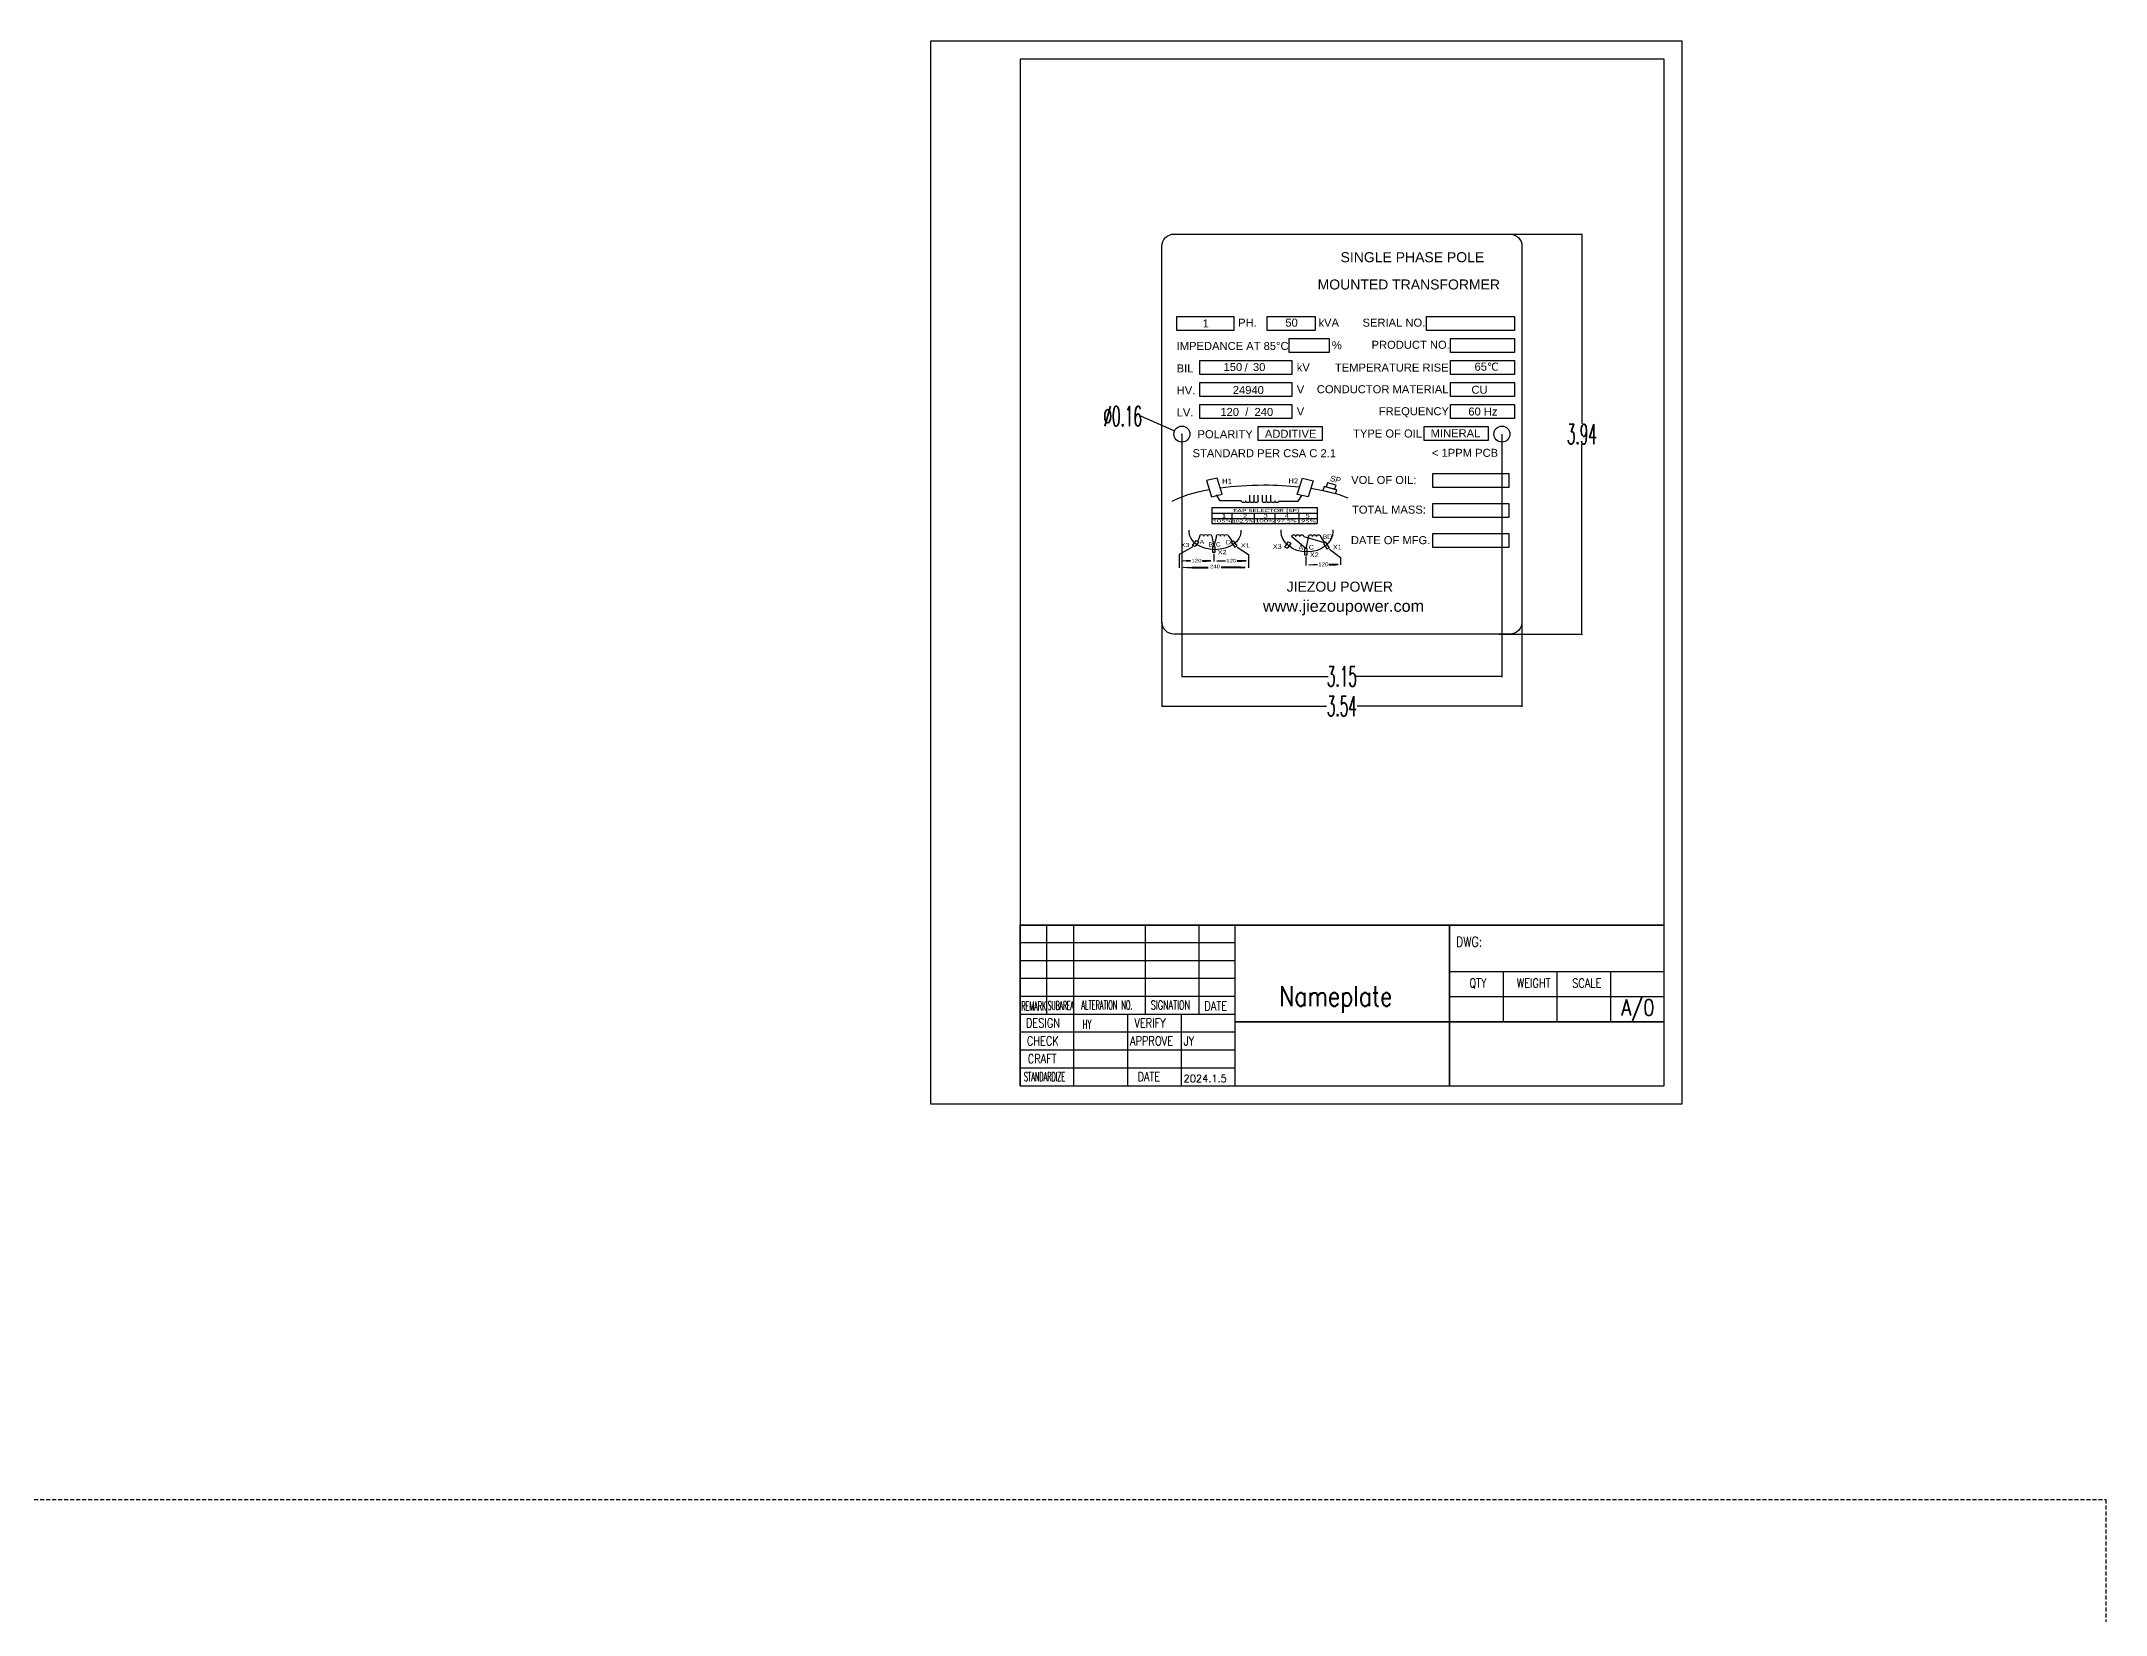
# Model space of a CAD drawing. Extents: x 4438 to 384502, y -178203 to -21188.
# Drawn here: x 376068 to 376584, y -175320 to -174927 of the extents above; entities that cross this region are included whole.
import ezdxf

# ---------------------------------------------------------------- set-up
doc = ezdxf.new("R2010")
doc.units = 0
doc.header["$LTSCALE"] = 8
doc.header["$MEASUREMENT"] = 0
doc.linetypes.add('HIDDEN', pattern=[0.375, 0.25, -0.125])
doc.layers.get('0').update_dxf_attribs({"linetype": 'CONTINUOUS'})
doc.layers.get('DEFPOINTS').update_dxf_attribs({"linetype": 'CONTINUOUS'})
for name, color, linetype in [('C00-00-00', 7, 'CONTINUOUS'), ('INTE_THICK', 7, 'CONTINUOUS'), ('layer 1', 7, 'CONTINUOUS'), ('PL', 5, 'CONTINUOUS')]:
    doc.layers.add(name, color=color, linetype=linetype)
for name, color, linetype, lineweight in [('标注', 7, 'CONTINUOUS', 20), ('标注、文本', 3, 'CONTINUOUS', 25), ('粗实线层', 7, 'CONTINUOUS', 50)]:
    doc.layers.add(name, color=color, linetype=linetype, lineweight=lineweight)
doc.styles.add('1', font='arial.ttf', dxfattribs={"height": 1})
doc.styles.add('2', font='calibri.ttf', dxfattribs={"height": 1})
doc.styles.get("Standard").update_dxf_attribs({"font": 'txt.shx', "width": 0.5, "bigfont": 'intecad.shx'})
doc.styles.add('TEXTSTYLE_3', font='txt', dxfattribs={"width": 0.8, "bigfont": 'hztxt.shx'})
doc.styles.add('TEXTSTYLE_4', font='txt', dxfattribs={"width": 0.65, "bigfont": 'hztxt.shx'})
doc.styles.add('TEXTSTYLE_5', font='txt', dxfattribs={"width": 0.45, "bigfont": 'hztxt.shx'})
doc.styles.add('TEXTSTYLE_7', font='txt', dxfattribs={"width": 0.75, "bigfont": 'hztxt.shx'})
doc.dimstyles.new('文字', dxfattribs={"dimtxt": 5, "dimasz": 0.18, "dimexe": 0.18, "dimexo": 0.0625, "dimgap": 0.09, "dimtad": 0, "dimtih": 1, "dimtoh": 1, "dimdec": 4, "dimzin": 0, "dimdsep": 46, "dimtxsty": 'Standard', "dimcen": 0.09, "dimadec": 0, "dimazin": 0, "dimtfac": 1, "dimtdec": 4, "dimtofl": 0, "dimtmove": 0, "dimatfit": 3, "dimfxl": 1, "dimtolj": 1, "dimtzin": 0, "dimarcsym": 0})

# ---------------------------------------------------------------- blocks, each defined once
blk = doc.blocks.new('*D11')
at = {"layer": 'DEFPOINTS', "color": 0, "ltscale": 0.5, "transparency": 16777216}
for p in [(376348.19, -175071.91), (376438.19, -175071.91), (376438.19, -175092.92)]:
    blk.add_point(p, dxfattribs=at)
at = {"layer": '标注', "color": 0, "lineweight": -2, "ltscale": 0.5, "transparency": 16777216}
for p, q in [((376348.19, -175071.97), (376348.19, -175093.1)), ((376438.19, -175071.97), (376438.19, -175093.1)), ((376348.37, -175092.92), (376389.35, -175092.92)), ((376438.01, -175092.92), (376397.03, -175092.92))]:
    blk.add_line(p, q, dxfattribs=at)
at = {"layer": '标注', "color": 0, "ltscale": 0.5, "transparency": 16777216}
for points in [[(376348.37, -175092.89), (376348.37, -175092.95), (376348.19, -175092.92)], [(376438.01, -175092.89), (376438.01, -175092.95), (376438.19, -175092.92)]]:
    blk.add_solid(points, dxfattribs=at)
at = {"layer": '标注', "color": 0, "ltscale": 0.5, "transparency": 16777216, "insert": (376393.19, -175092.92), "char_height": 5, "attachment_point": 5}
blk.add_mtext('\\A1;3.54', dxfattribs=at)
blk = doc.blocks.new('*D38')
at = {"layer": 'DEFPOINTS', "color": 0, "ltscale": 0.5, "transparency": 16777216}
for p in [(376432.41, -174974.91), (376453.18, -174974.91), (376432.41, -175074.91)]:
    blk.add_point(p, dxfattribs=at)
at = {"layer": '标注', "color": 0, "lineweight": -2, "ltscale": 0.5, "transparency": 16777216}
for p, q in [((376432.47, -174974.91), (376453.36, -174974.91)), ((376453.18, -174975.09), (376453.18, -175022.32)), ((376453.18, -175074.73), (376453.18, -175027.5)), ((376432.47, -175074.91), (376453.36, -175074.91))]:
    blk.add_line(p, q, dxfattribs=at)
at = {"layer": '标注', "color": 0, "ltscale": 0.5, "transparency": 16777216}
for points in [[(376453.15, -174975.09), (376453.21, -174975.09), (376453.18, -174974.91)], [(376453.15, -175074.73), (376453.21, -175074.73), (376453.18, -175074.91)]]:
    blk.add_solid(points, dxfattribs=at)
at = {"layer": '标注', "color": 0, "ltscale": 0.5, "transparency": 16777216, "insert": (376453.18, -175024.91), "char_height": 5, "attachment_point": 5}
blk.add_mtext('\\A1;3.94', dxfattribs=at)
blk = doc.blocks.new('*D39')
at = {"layer": 'DEFPOINTS', "color": 0, "ltscale": 0.5, "transparency": 16777216}
for p in [(376353.19, -175024.91), (376433.19, -175024.91), (376433.19, -175085.52)]:
    blk.add_point(p, dxfattribs=at)
at = {"layer": '标注', "color": 0, "lineweight": -2, "ltscale": 0.5, "transparency": 16777216}
for p, q in [((376353.19, -175024.97), (376353.19, -175085.7)), ((376433.19, -175024.97), (376433.19, -175085.7)), ((376353.37, -175085.52), (376389.77, -175085.52)), ((376433.01, -175085.52), (376396.61, -175085.52))]:
    blk.add_line(p, q, dxfattribs=at)
at = {"layer": '标注', "color": 0, "ltscale": 0.5, "transparency": 16777216}
for points in [[(376353.37, -175085.49), (376353.37, -175085.55), (376353.19, -175085.52)], [(376433.01, -175085.49), (376433.01, -175085.55), (376433.19, -175085.52)]]:
    blk.add_solid(points, dxfattribs=at)
at = {"layer": '标注', "color": 0, "ltscale": 0.5, "transparency": 16777216, "insert": (376393.19, -175085.52), "char_height": 5, "attachment_point": 5}
blk.add_mtext('\\A1;3.15', dxfattribs=at)
blk = doc.blocks.new('*D40')
at = {"layer": 'DEFPOINTS', "color": 0, "ltscale": 0.5, "transparency": 16777216}
for p in [(376351.36, -175024.11), (376355.02, -175025.71)]:
    blk.add_point(p, dxfattribs=at)
at = {"layer": '标注', "color": 0, "lineweight": -2, "ltscale": 0.5, "transparency": 16777216}
for p, q in [((376342.84, -175020.44), (376343.02, -175020.44)), ((376343.02, -175020.44), (376351.2, -175024.03)), ((376353.1, -175024.91), (376353.28, -175024.91)), ((376353.19, -175025), (376353.19, -175024.82))]:
    blk.add_line(p, q, dxfattribs=at)
at = {"layer": '标注', "color": 0, "ltscale": 0.5, "transparency": 16777216}
blk.add_solid([(376351.21, -175024.01), (376351.18, -175024.06), (376351.36, -175024.11)], dxfattribs=at)
at = {"layer": '标注', "color": 0, "ltscale": 0.5, "transparency": 16777216, "insert": (376338.38, -175020.44), "char_height": 5, "attachment_point": 5}
blk.add_mtext('\\A1;%%C0.16', dxfattribs=at)

msp = doc.modelspace()

# ---------------------------------------------------------------- linework, layer by layer
for p, q in [((376360.674, -175043.288), (376360.674, -175047.299)), ((376360.674, -175044.711), (376387.01, -175044.711)), ((376365.787, -175047.299), (376365.787, -175044.711)), ((376371.308, -175047.299), (376371.308, -175044.711)), ((376376.495, -175047.299), (376376.495, -175044.711)), ((376382.394, -175044.711), (376382.394, -175047.299)), ((376360.674, -175046.04), (376387.01, -175046.04)), ((376360.674, -175047.299), (376387.01, -175047.299))]:
    msp.add_line(p, q)
at = {"color": 7, "linetype": 'Continuous'}
for p, q in [((376312.73, -175147.72), (376473.757, -175147.72)), ((376312.735, -175147.656), (376473.763, -175147.656)), ((376312.735, -175187.913), (376312.735, -175147.656)), ((376319.445, -175170.021), (376319.445, -175147.656)), ((376326.154, -175187.913), (376326.154, -175147.656)), ((376344.046, -175170.021), (376344.046, -175147.656)), ((376357.465, -175170.021), (376357.465, -175147.656)), ((376366.411, -175147.656), (376366.411, -175187.913)), ((376366.43, -175147.684), (376366.43, -175187.941)), ((376366.43, -175147.684), (376473.782, -175147.684)), ((376420.087, -175187.913), (376420.087, -175147.656)), ((376420.106, -175147.684), (376420.106, -175187.941)), ((376366.411, -175152.129), (376312.735, -175152.129)), ((376366.411, -175156.602), (376312.735, -175156.602)), ((376366.411, -175161.075), (376312.735, -175161.075)), ((376420.087, -175159.286), (376473.763, -175159.286)), ((376420.106, -175159.313), (376473.782, -175159.313)), ((376433.506, -175159.286), (376433.506, -175171.81)), ((376433.525, -175159.313), (376433.525, -175171.838)), ((376446.925, -175159.286), (376446.925, -175171.81)), ((376446.944, -175159.313), (376446.944, -175171.838)), ((376460.344, -175159.286), (376460.344, -175171.81)), ((376460.363, -175159.313), (376460.363, -175171.838)), ((376366.411, -175165.548), (376312.735, -175165.548)), ((376420.087, -175165.548), (376473.763, -175165.548)), ((376420.106, -175165.576), (376473.782, -175165.576)), ((376366.411, -175170.021), (376312.735, -175170.021)), ((376339.573, -175170.021), (376339.573, -175187.913)), ((376352.992, -175170.021), (376352.992, -175187.913)), ((376366.411, -175171.81), (376473.763, -175171.81)), ((376366.43, -175171.838), (376473.782, -175171.838)), ((376366.411, -175174.494), (376312.735, -175174.494)), ((376366.411, -175178.967), (376312.735, -175178.967)), ((376366.411, -175183.44), (376312.735, -175183.44))]:
    msp.add_line(p, q, dxfattribs=at)
at = {"color": 7}
msp.add_lwpolyline([(376360.674, -175043.288), (376387.01, -175043.288), (376387.01, -175047.299)], dxfattribs=at)
at = {"lineweight": 30}
for points in [[(376388.766, -175037.983), (376388.766, -175037.983), (376391.909, -175038.856), (376391.909, -175038.856), (376391.909, -175038.856), (376391.909, -175038.856), (376391.555, -175039.786), (376391.555, -175039.786), (376391.555, -175039.786), (376391.555, -175039.786), (376388.374, -175039.012), (376388.374, -175039.012), (376388.374, -175039.012), (376388.374, -175039.012), (376388.766, -175037.983), (376388.766, -175037.983)], [(376389.592, -175037.123), (376389.592, -175037.123), (376391.715, -175037.712), (376391.715, -175037.712), (376391.715, -175037.712), (376391.715, -175037.712), (376391.34, -175038.698), (376391.34, -175038.698), (376391.34, -175038.698), (376391.34, -175038.698), (376389.218, -175038.108), (376389.218, -175038.108), (376389.218, -175038.108), (376389.218, -175038.108), (376389.592, -175037.123), (376389.592, -175037.123)]]:
    msp.add_open_spline(points, degree=3, knots=[0, 0, 0, 0, 0.25, 0.25, 0.25, 0.25, 0.5, 0.5, 0.5, 0.5, 0.75, 0.75, 0.75, 0.75, 1, 1, 1, 1], dxfattribs=at)
at = {"layer": 'C00-00-00', "lineweight": 25}
msp.add_lwpolyline([(376351.191, -174974.91), (376435.191, -174974.91, -0.4142136), (376438.191, -174977.91), (376438.191, -175071.91, -0.4142136), (376435.191, -175074.91), (376351.191, -175074.91, -0.4142136), (376348.191, -175071.91), (376348.191, -174977.91, -0.4142136)], format="xyb", close=True, dxfattribs=at)
for points in [[(376351.903, -174995.549), (376366.148, -174995.549), (376366.148, -174999.049), (376351.903, -174999.049)], [(376374.484, -174995.549), (376386.484, -174995.549), (376386.484, -174999.049), (376374.484, -174999.049)], [(376414.297, -174995.549), (376436.297, -174995.549), (376436.297, -174999.049), (376414.297, -174999.049)], [(376380.036, -175001.049), (376390.036, -175001.049), (376390.036, -175004.549), (376380.036, -175004.549)], [(376420.297, -175001.049), (376436.297, -175001.049), (376436.297, -175004.549), (376420.297, -175004.549)], [(376357.638, -175006.549), (376380.638, -175006.549), (376380.638, -175010.049), (376357.638, -175010.049)], [(376420.297, -175006.549), (376436.297, -175006.549), (376436.297, -175010.049), (376420.297, -175010.049)], [(376357.638, -175012.049), (376380.638, -175012.049), (376380.638, -175015.549), (376357.638, -175015.549)], [(376420.297, -175012.049), (376436.297, -175012.049), (376436.297, -175015.549), (376420.297, -175015.549)], [(376357.638, -175017.549), (376380.638, -175017.549), (376380.638, -175021.049), (376357.638, -175021.049)], [(376420.297, -175017.549), (376436.297, -175017.549), (376436.297, -175021.049), (376420.297, -175021.049)], [(376372.211, -175023.049), (376388.211, -175023.049), (376388.211, -175026.549), (376372.211, -175026.549)], [(376413.759, -175023.049), (376429.759, -175023.049), (376429.759, -175026.549), (376413.759, -175026.549)], [(376415.922, -175034.789), (376434.922, -175034.789), (376434.922, -175038.289), (376415.922, -175038.289)], [(376415.922, -175042.289), (376434.922, -175042.289), (376434.922, -175045.789), (376415.922, -175045.789)], [(376415.922, -175049.789), (376434.922, -175049.789), (376434.922, -175053.289), (376415.922, -175053.289)]]:
    msp.add_lwpolyline(points, close=True, dxfattribs=at)
for centre in [(376353.191, -175024.91), (376433.191, -175024.91)]:
    msp.add_circle(centre, 2, dxfattribs=at)
at = {"layer": 'INTE_THICK'}
for p, q in [((376473.757, -174931.172), (376312.735, -174931.172)), ((376312.735, -174931.172), (376312.735, -175187.913)), ((376473.757, -175187.913), (376473.757, -174931.172)), ((376312.735, -175187.913), (376473.757, -175187.913))]:
    msp.add_line(p, q, dxfattribs=at)
at = {"layer": 'layer 1', "color": 7, "lineweight": 25}
for p, q in [((376370.177, -175041.588), (376370.177, -175040.22)), ((376371.226, -175041.583), (376371.226, -175040.215)), ((376372.251, -175041.583), (376372.251, -175040.215)), ((376373.3, -175041.583), (376373.3, -175040.215)), ((376374.35, -175041.583), (376374.35, -175040.215)), ((376375.4, -175041.588), (376375.4, -175040.22))]:
    msp.add_line(p, q, dxfattribs=at)
for points in [[(376360.798, -175054.466), (376361.518, -175054.466), (376361.518, -175053.079), (376360.798, -175053.079), (376360.798, -175054.466)], [(376383.817, -175055.124), (376384.537, -175055.124), (376384.537, -175053.552), (376383.817, -175053.552), (376383.817, -175055.124)]]:
    msp.add_lwpolyline(points, close=True, dxfattribs=at)
for points in [[(376350.71, -175041.719), (376352.942, -175040.507), (376356.185, -175039.491), (376360.091, -175038.775)], [(376362.775, -175041.583), (376362.775, -175041.583), (376361.803, -175040.144), (376361.803, -175040.144)], [(376385.353, -175038.473), (376389.047, -175039.035), (376392.245, -175039.854), (376394.692, -175040.853)], [(376368.031, -175041.583), (376368.031, -175041.583), (376362.775, -175041.583), (376362.775, -175041.583)], [(376377.474, -175041.705), (376377.474, -175041.705), (376382.235, -175041.705), (376382.235, -175041.705)], [(376382.235, -175041.705), (376382.235, -175041.705), (376383.206, -175040.267), (376383.206, -175040.267)], [(376357.633, -175050.345), (376357.633, -175050.345), (376357.182, -175051.673), (376357.182, -175051.673)], [(376360.642, -175050.413), (376360.642, -175050.413), (376361.158, -175053.079), (376361.158, -175053.079)], [(376361.809, -175050.413), (376361.809, -175050.413), (376361.135, -175052.957), (376361.135, -175052.957)], [(376364.818, -175050.424), (376364.818, -175050.424), (376365.834, -175051.819), (376365.834, -175051.819)], [(376380.652, -175050.518), (376380.652, -175050.518), (376384.153, -175053.414), (376384.153, -175053.414)], [(376383.66, -175050.53), (376383.66, -175050.53), (376388.769, -175051.993), (376388.769, -175051.993)], [(376384.827, -175050.53), (376384.827, -175050.53), (376384.153, -175053.552), (376384.153, -175053.552)], [(376387.836, -175050.542), (376387.836, -175050.542), (376388.852, -175052.124), (376388.852, -175052.124)], [(376355.929, -175053.13), (376355.929, -175053.13), (376352.528, -175054.993), (376352.528, -175054.993)], [(376352.528, -175054.993), (376352.528, -175054.993), (376352.528, -175058.36), (376352.528, -175058.36)], [(376361.158, -175054.817), (376361.158, -175054.817), (376361.158, -175056.797), (376361.158, -175056.797)], [(376361.17, -175054.83), (376361.17, -175054.83), (376361.17, -175056.682), (376361.17, -175056.682)], [(376367.035, -175053.227), (376367.035, -175053.227), (376369.801, -175055.006), (376369.801, -175055.006)], [(376369.801, -175055.006), (376369.801, -175055.006), (376369.801, -175058.36), (376369.801, -175058.36)], [(376384.177, -175055.522), (376384.177, -175055.522), (376384.177, -175057.767), (376384.177, -175057.767)], [(376384.188, -175055.537), (376384.188, -175055.537), (376384.188, -175057.636), (376384.188, -175057.636)], [(376390.054, -175053.72), (376390.054, -175053.72), (376392.819, -175055.736), (376392.819, -175055.736)], [(376392.819, -175055.736), (376392.819, -175055.736), (376392.819, -175057.637), (376392.819, -175057.637)]]:
    msp.add_open_spline(points, degree=3, dxfattribs=at)
for points, knots in [([(376359.295, -175036.521), (376359.295, -175036.521), (376361.999, -175035.901), (376361.999, -175035.901), (376361.999, -175035.901), (376361.999, -175035.901), (376363.267, -175039.946), (376363.267, -175039.946), (376363.267, -175039.946), (376363.267, -175039.946), (376360.563, -175040.566), (376360.563, -175040.566), (376360.563, -175040.566), (376360.563, -175040.566), (376359.295, -175036.521), (376359.295, -175036.521)], [0, 0, 0, 0, 0.25, 0.25, 0.25, 0.25, 0.5, 0.5, 0.5, 0.5, 0.75, 0.75, 0.75, 0.75, 1, 1, 1, 1]), ([(376362.818, -175038.34), (376366.114, -175037.886), (376369.773, -175037.634), (376373.625, -175037.634), (376373.625, -175037.634), (376376.775, -175037.634), (376379.797, -175037.803), (376382.596, -175038.112)], [0, 0, 0, 0, 0.5, 0.5, 0.5, 0.5, 1, 1, 1, 1]), ([(376382.04, -175040.004), (376382.04, -175040.004), (376384.744, -175040.624), (376384.744, -175040.624), (376384.744, -175040.624), (376384.744, -175040.624), (376386.012, -175036.578), (376386.012, -175036.578), (376386.012, -175036.578), (376386.012, -175036.578), (376383.308, -175035.959), (376383.308, -175035.959), (376383.308, -175035.959), (376383.308, -175035.959), (376382.04, -175040.004), (376382.04, -175040.004)], [0, 0, 0, 0, 0.25, 0.25, 0.25, 0.25, 0.5, 0.5, 0.5, 0.5, 0.75, 0.75, 0.75, 0.75, 1, 1, 1, 1]), ([(376369.127, -175041.583), (376369.127, -175041.831), (376368.892, -175042.032), (376368.602, -175042.032), (376368.602, -175042.032), (376368.312, -175042.032), (376368.077, -175041.831), (376368.077, -175041.583)], [0, 0, 0, 0, 0.5, 0.5, 0.5, 0.5, 1, 1, 1, 1]), ([(376370.177, -175041.583), (376370.177, -175041.831), (376369.942, -175042.032), (376369.652, -175042.032), (376369.652, -175042.032), (376369.362, -175042.032), (376369.127, -175041.831), (376369.127, -175041.583)], [0, 0, 0, 0, 0.5, 0.5, 0.5, 0.5, 1, 1, 1, 1]), ([(376371.226, -175041.583), (376371.226, -175041.831), (376370.991, -175042.032), (376370.702, -175042.032), (376370.702, -175042.032), (376370.412, -175042.032), (376370.177, -175041.831), (376370.177, -175041.583)], [0, 0, 0, 0, 0.5, 0.5, 0.5, 0.5, 1, 1, 1, 1]), ([(376372.251, -175041.583), (376372.251, -175041.831), (376372.016, -175042.032), (376371.726, -175042.032), (376371.726, -175042.032), (376371.436, -175042.032), (376371.201, -175041.831), (376371.201, -175041.583)], [0, 0, 0, 0, 0.5, 0.5, 0.5, 0.5, 1, 1, 1, 1]), ([(376374.35, -175041.583), (376374.35, -175041.831), (376374.115, -175042.032), (376373.825, -175042.032), (376373.825, -175042.032), (376373.535, -175042.032), (376373.3, -175041.831), (376373.3, -175041.583)], [0, 0, 0, 0, 0.5, 0.5, 0.5, 0.5, 1, 1, 1, 1]), ([(376375.4, -175041.583), (376375.4, -175041.831), (376375.165, -175042.032), (376374.875, -175042.032), (376374.875, -175042.032), (376374.585, -175042.032), (376374.35, -175041.831), (376374.35, -175041.583)], [0, 0, 0, 0, 0.5, 0.5, 0.5, 0.5, 1, 1, 1, 1]), ([(376376.45, -175041.583), (376376.45, -175041.831), (376376.215, -175042.032), (376375.925, -175042.032), (376375.925, -175042.032), (376375.635, -175042.032), (376375.4, -175041.831), (376375.4, -175041.583)], [0, 0, 0, 0, 0.5, 0.5, 0.5, 0.5, 1, 1, 1, 1]), ([(376377.474, -175041.583), (376377.474, -175041.831), (376377.239, -175042.032), (376376.949, -175042.032), (376376.949, -175042.032), (376376.659, -175042.032), (376376.424, -175041.831), (376376.424, -175041.583)], [0, 0, 0, 0, 0.5, 0.5, 0.5, 0.5, 1, 1, 1, 1]), ([(376367.908, -175048.909), (376367.922, -175049.031), (376367.929, -175049.154), (376367.929, -175049.278), (376367.929, -175049.278), (376367.929, -175051.785), (376365.027, -175053.819), (376361.449, -175053.819), (376361.449, -175053.819), (376357.871, -175053.819), (376354.969, -175051.785), (376354.969, -175049.278), (376354.969, -175049.278), (376354.969, -175049.154), (376354.976, -175049.031), (376354.99, -175048.909)], [0, 0, 0, 0, 0.25, 0.25, 0.25, 0.25, 0.5, 0.5, 0.5, 0.5, 0.75, 0.75, 0.75, 0.75, 1, 1, 1, 1]), ([(376357.633, -175050.402), (376357.633, -175050.183), (376357.859, -175050.005), (376358.137, -175050.005), (376358.137, -175050.005), (376358.415, -175050.005), (376358.641, -175050.183), (376358.641, -175050.402)], [0, 0, 0, 0, 0.5, 0.5, 0.5, 0.5, 1, 1, 1, 1]), ([(376358.626, -175050.413), (376358.626, -175050.193), (376358.851, -175050.016), (376359.13, -175050.016), (376359.13, -175050.016), (376359.408, -175050.016), (376359.634, -175050.193), (376359.634, -175050.413)], [0, 0, 0, 0, 0.5, 0.5, 0.5, 0.5, 1, 1, 1, 1]), ([(376359.634, -175050.413), (376359.634, -175050.193), (376359.859, -175050.016), (376360.138, -175050.016), (376360.138, -175050.016), (376360.416, -175050.016), (376360.642, -175050.193), (376360.642, -175050.413)], [0, 0, 0, 0, 0.5, 0.5, 0.5, 0.5, 1, 1, 1, 1]), ([(376361.809, -175050.413), (376361.809, -175050.193), (376362.035, -175050.016), (376362.313, -175050.016), (376362.313, -175050.016), (376362.591, -175050.016), (376362.817, -175050.193), (376362.817, -175050.413)], [0, 0, 0, 0, 0.5, 0.5, 0.5, 0.5, 1, 1, 1, 1]), ([(376362.801, -175050.424), (376362.801, -175050.204), (376363.027, -175050.026), (376363.305, -175050.026), (376363.305, -175050.026), (376363.584, -175050.026), (376363.81, -175050.204), (376363.81, -175050.424)], [0, 0, 0, 0, 0.5, 0.5, 0.5, 0.5, 1, 1, 1, 1]), ([(376363.81, -175050.424), (376363.81, -175050.204), (376364.035, -175050.026), (376364.314, -175050.026), (376364.314, -175050.026), (376364.592, -175050.026), (376364.818, -175050.204), (376364.818, -175050.424)], [0, 0, 0, 0, 0.5, 0.5, 0.5, 0.5, 1, 1, 1, 1]), ([(376390.926, -175048.826), (376390.94, -175048.963), (376390.947, -175049.103), (376390.947, -175049.243), (376390.947, -175049.243), (376390.947, -175052.086), (376388.046, -175054.391), (376384.467, -175054.391), (376384.467, -175054.391), (376380.889, -175054.391), (376377.988, -175052.086), (376377.988, -175049.243), (376377.988, -175049.243), (376377.988, -175049.103), (376377.995, -175048.963), (376378.009, -175048.826)], [0, 0, 0, 0, 0.25, 0.25, 0.25, 0.25, 0.5, 0.5, 0.5, 0.5, 0.75, 0.75, 0.75, 0.75, 1, 1, 1, 1]), ([(376380.652, -175050.518), (376380.652, -175050.269), (376380.877, -175050.068), (376381.156, -175050.068), (376381.156, -175050.068), (376381.434, -175050.068), (376381.66, -175050.269), (376381.66, -175050.518)], [0, 0, 0, 0, 0.5, 0.5, 0.5, 0.5, 1, 1, 1, 1]), ([(376381.644, -175050.53), (376381.644, -175050.281), (376381.87, -175050.08), (376382.148, -175050.08), (376382.148, -175050.08), (376382.426, -175050.08), (376382.652, -175050.281), (376382.652, -175050.53)], [0, 0, 0, 0, 0.5, 0.5, 0.5, 0.5, 1, 1, 1, 1]), ([(376382.652, -175050.53), (376382.652, -175050.281), (376382.878, -175050.08), (376383.156, -175050.08), (376383.156, -175050.08), (376383.434, -175050.08), (376383.66, -175050.281), (376383.66, -175050.53)], [0, 0, 0, 0, 0.5, 0.5, 0.5, 0.5, 1, 1, 1, 1]), ([(376384.827, -175050.53), (376384.827, -175050.281), (376385.053, -175050.08), (376385.331, -175050.08), (376385.331, -175050.08), (376385.61, -175050.08), (376385.835, -175050.281), (376385.835, -175050.53)], [0, 0, 0, 0, 0.5, 0.5, 0.5, 0.5, 1, 1, 1, 1]), ([(376385.82, -175050.542), (376385.82, -175050.294), (376386.046, -175050.092), (376386.324, -175050.092), (376386.324, -175050.092), (376386.602, -175050.092), (376386.828, -175050.294), (376386.828, -175050.542)], [0, 0, 0, 0, 0.5, 0.5, 0.5, 0.5, 1, 1, 1, 1]), ([(376386.828, -175050.542), (376386.828, -175050.294), (376387.054, -175050.092), (376387.332, -175050.092), (376387.332, -175050.092), (376387.61, -175050.092), (376387.836, -175050.294), (376387.836, -175050.542)], [0, 0, 0, 0, 0.5, 0.5, 0.5, 0.5, 1, 1, 1, 1]), ([(376357.372, -175051.843), (376357.372, -175051.843), (376356.749, -175051.559), (376356.749, -175051.559), (376356.749, -175051.559), (376356.749, -175051.559), (376355.869, -175052.76), (376355.869, -175052.76), (376355.869, -175052.76), (376355.869, -175052.76), (376356.492, -175053.044), (376356.492, -175053.044), (376356.492, -175053.044), (376356.492, -175053.044), (376357.372, -175051.843), (376357.372, -175051.843)], [0, 0, 0, 0, 0.25, 0.25, 0.25, 0.25, 0.5, 0.5, 0.5, 0.5, 0.75, 0.75, 0.75, 0.75, 1, 1, 1, 1]), ([(376365.522, -175051.961), (376365.522, -175051.961), (376366.146, -175051.677), (376366.146, -175051.677), (376366.146, -175051.677), (376366.146, -175051.677), (376367.026, -175052.878), (376367.026, -175052.878), (376367.026, -175052.878), (376367.026, -175052.878), (376366.402, -175053.162), (376366.402, -175053.162), (376366.402, -175053.162), (376366.402, -175053.162), (376365.522, -175051.961), (376365.522, -175051.961)], [0, 0, 0, 0, 0.25, 0.25, 0.25, 0.25, 0.5, 0.5, 0.5, 0.5, 0.75, 0.75, 0.75, 0.75, 1, 1, 1, 1]), ([(376380.391, -175052.151), (376380.391, -175052.151), (376379.767, -175051.829), (376379.767, -175051.829), (376379.767, -175051.829), (376379.767, -175051.829), (376378.887, -175053.191), (376378.887, -175053.191), (376378.887, -175053.191), (376378.887, -175053.191), (376379.511, -175053.513), (376379.511, -175053.513), (376379.511, -175053.513), (376379.511, -175053.513), (376380.391, -175052.151), (376380.391, -175052.151)], [0, 0, 0, 0, 0.25, 0.25, 0.25, 0.25, 0.5, 0.5, 0.5, 0.5, 0.75, 0.75, 0.75, 0.75, 1, 1, 1, 1]), ([(376388.541, -175052.284), (376388.541, -175052.284), (376389.164, -175051.963), (376389.164, -175051.963), (376389.164, -175051.963), (376389.164, -175051.963), (376390.044, -175053.325), (376390.044, -175053.325), (376390.044, -175053.325), (376390.044, -175053.325), (376389.421, -175053.646), (376389.421, -175053.646), (376389.421, -175053.646), (376389.421, -175053.646), (376388.541, -175052.284), (376388.541, -175052.284)], [0, 0, 0, 0, 0.25, 0.25, 0.25, 0.25, 0.5, 0.5, 0.5, 0.5, 0.75, 0.75, 0.75, 0.75, 1, 1, 1, 1]), ([(376355.337, -175056.564), (376355.337, -175056.564), (376354.228, -175056.564), (376354.228, -175056.564), (376354.228, -175056.564), (376354.228, -175056.564), (376354.228, -175056.524), (376354.228, -175056.524), (376354.228, -175056.524), (376354.228, -175056.524), (376353.118, -175056.605), (376353.118, -175056.605), (376353.118, -175056.605), (376353.118, -175056.605), (376354.228, -175056.686), (376354.228, -175056.686), (376354.228, -175056.686), (376354.228, -175056.686), (376354.228, -175056.646), (376354.228, -175056.646), (376354.228, -175056.646), (376354.228, -175056.646), (376355.337, -175056.646), (376355.337, -175056.646), (376355.337, -175056.646), (376355.337, -175056.646), (376355.337, -175056.564), (376355.337, -175056.564)], [0, 0, 0, 0, 0.1428571, 0.1428571, 0.1428571, 0.1428572, 0.2857143, 0.2857143, 0.2857143, 0.2857143, 0.4285714, 0.4285714, 0.4285714, 0.4285714, 0.5714286, 0.5714286, 0.5714286, 0.5714286, 0.7142857, 0.7142857, 0.7142857, 0.7142857, 0.8571429, 0.8571429, 0.8571429, 0.8571429, 1, 1, 1, 1]), ([(376355.689, -175058.238), (376355.689, -175058.238), (376354.58, -175058.238), (376354.58, -175058.238), (376354.58, -175058.238), (376354.58, -175058.238), (376354.58, -175058.197), (376354.58, -175058.197), (376354.58, -175058.197), (376354.58, -175058.197), (376353.47, -175058.278), (376353.47, -175058.278), (376353.47, -175058.278), (376353.47, -175058.278), (376354.58, -175058.36), (376354.58, -175058.36), (376354.58, -175058.36), (376354.58, -175058.36), (376354.58, -175058.319), (376354.58, -175058.319), (376354.58, -175058.319), (376354.58, -175058.319), (376355.689, -175058.319), (376355.689, -175058.319), (376355.689, -175058.319), (376355.689, -175058.319), (376355.689, -175058.238), (376355.689, -175058.238)], [0, 0, 0, 0, 0.1428571, 0.1428571, 0.1428571, 0.1428572, 0.2857143, 0.2857143, 0.2857143, 0.2857143, 0.4285714, 0.4285714, 0.4285714, 0.4285714, 0.5714286, 0.5714286, 0.5714286, 0.5714286, 0.7142857, 0.7142857, 0.7142857, 0.7142857, 0.8571429, 0.8571429, 0.8571429, 0.8571429, 1, 1, 1, 1]), ([(376358.323, -175056.594), (376358.323, -175056.594), (376359.385, -175056.594), (376359.385, -175056.594), (376359.385, -175056.594), (376359.385, -175056.594), (376359.385, -175056.554), (376359.385, -175056.554), (376359.385, -175056.554), (376359.385, -175056.554), (376360.446, -175056.635), (376360.446, -175056.635), (376360.446, -175056.635), (376360.446, -175056.635), (376359.385, -175056.716), (376359.385, -175056.716), (376359.385, -175056.716), (376359.385, -175056.716), (376359.385, -175056.675), (376359.385, -175056.675), (376359.385, -175056.675), (376359.385, -175056.675), (376358.323, -175056.675), (376358.323, -175056.675), (376358.323, -175056.675), (376358.323, -175056.675), (376358.323, -175056.594), (376358.323, -175056.594)], [0, 0, 0, 0, 0.1428571, 0.1428571, 0.1428571, 0.1428572, 0.2857143, 0.2857143, 0.2857143, 0.2857143, 0.4285714, 0.4285714, 0.4285714, 0.4285714, 0.5714286, 0.5714286, 0.5714286, 0.5714286, 0.7142857, 0.7142857, 0.7142857, 0.7142857, 0.8571429, 0.8571429, 0.8571429, 0.8571429, 1, 1, 1, 1]), ([(376364.005, -175056.607), (376364.005, -175056.607), (376362.944, -175056.607), (376362.944, -175056.607), (376362.944, -175056.607), (376362.944, -175056.607), (376362.944, -175056.567), (376362.944, -175056.567), (376362.944, -175056.567), (376362.944, -175056.567), (376361.882, -175056.648), (376361.882, -175056.648), (376361.882, -175056.648), (376361.882, -175056.648), (376362.944, -175056.729), (376362.944, -175056.729), (376362.944, -175056.729), (376362.944, -175056.729), (376362.944, -175056.689), (376362.944, -175056.689), (376362.944, -175056.689), (376362.944, -175056.689), (376364.005, -175056.689), (376364.005, -175056.689), (376364.005, -175056.689), (376364.005, -175056.689), (376364.005, -175056.607), (376364.005, -175056.607)], [0, 0, 0, 0, 0.1428571, 0.1428571, 0.1428571, 0.1428572, 0.2857143, 0.2857143, 0.2857143, 0.2857143, 0.4285714, 0.4285714, 0.4285714, 0.4285714, 0.5714286, 0.5714286, 0.5714286, 0.5714286, 0.7142857, 0.7142857, 0.7142857, 0.7142857, 0.8571429, 0.8571429, 0.8571429, 0.8571429, 1, 1, 1, 1]), ([(376366.79, -175058.23), (376366.79, -175058.23), (376367.899, -175058.23), (376367.899, -175058.23), (376367.899, -175058.23), (376367.899, -175058.23), (376367.899, -175058.189), (376367.899, -175058.189), (376367.899, -175058.189), (376367.899, -175058.189), (376369.009, -175058.271), (376369.009, -175058.271), (376369.009, -175058.271), (376369.009, -175058.271), (376367.899, -175058.352), (376367.899, -175058.352), (376367.899, -175058.352), (376367.899, -175058.352), (376367.899, -175058.311), (376367.899, -175058.311), (376367.899, -175058.311), (376367.899, -175058.311), (376366.79, -175058.311), (376366.79, -175058.311), (376366.79, -175058.311), (376366.79, -175058.311), (376366.79, -175058.23), (376366.79, -175058.23)], [0, 0, 0, 0, 0.1428571, 0.1428571, 0.1428571, 0.1428572, 0.2857143, 0.2857143, 0.2857143, 0.2857143, 0.4285714, 0.4285714, 0.4285714, 0.4285714, 0.5714286, 0.5714286, 0.5714286, 0.5714286, 0.7142857, 0.7142857, 0.7142857, 0.7142857, 0.8571429, 0.8571429, 0.8571429, 0.8571429, 1, 1, 1, 1]), ([(376366.991, -175056.577), (376366.991, -175056.577), (376368.101, -175056.577), (376368.101, -175056.577), (376368.101, -175056.577), (376368.101, -175056.577), (376368.101, -175056.537), (376368.101, -175056.537), (376368.101, -175056.537), (376368.101, -175056.537), (376369.21, -175056.618), (376369.21, -175056.618), (376369.21, -175056.618), (376369.21, -175056.618), (376368.101, -175056.699), (376368.101, -175056.699), (376368.101, -175056.699), (376368.101, -175056.699), (376368.101, -175056.659), (376368.101, -175056.659), (376368.101, -175056.659), (376368.101, -175056.659), (376366.991, -175056.659), (376366.991, -175056.659), (376366.991, -175056.659), (376366.991, -175056.659), (376366.991, -175056.577), (376366.991, -175056.577)], [0, 0, 0, 0, 0.1428571, 0.1428571, 0.1428571, 0.1428572, 0.2857143, 0.2857143, 0.2857143, 0.2857143, 0.4285714, 0.4285714, 0.4285714, 0.4285714, 0.5714286, 0.5714286, 0.5714286, 0.5714286, 0.7142857, 0.7142857, 0.7142857, 0.7142857, 0.8571429, 0.8571429, 0.8571429, 0.8571429, 1, 1, 1, 1]), ([(376387.024, -175057.551), (376387.024, -175057.551), (376385.962, -175057.551), (376385.962, -175057.551), (376385.962, -175057.551), (376385.962, -175057.551), (376385.962, -175057.505), (376385.962, -175057.505), (376385.962, -175057.505), (376385.962, -175057.505), (376384.901, -175057.597), (376384.901, -175057.597), (376384.901, -175057.597), (376384.901, -175057.597), (376385.962, -175057.69), (376385.962, -175057.69), (376385.962, -175057.69), (376385.962, -175057.69), (376385.962, -175057.644), (376385.962, -175057.644), (376385.962, -175057.644), (376385.962, -175057.644), (376387.024, -175057.644), (376387.024, -175057.644), (376387.024, -175057.644), (376387.024, -175057.644), (376387.024, -175057.551), (376387.024, -175057.551)], [0, 0, 0, 0, 0.1428571, 0.1428571, 0.1428571, 0.1428572, 0.2857143, 0.2857143, 0.2857143, 0.2857143, 0.4285714, 0.4285714, 0.4285714, 0.4285714, 0.5714286, 0.5714286, 0.5714286, 0.5714286, 0.7142857, 0.7142857, 0.7142857, 0.7142857, 0.8571429, 0.8571429, 0.8571429, 0.8571429, 1, 1, 1, 1]), ([(376390.01, -175057.517), (376390.01, -175057.517), (376391.119, -175057.517), (376391.119, -175057.517), (376391.119, -175057.517), (376391.119, -175057.517), (376391.119, -175057.471), (376391.119, -175057.471), (376391.119, -175057.471), (376391.119, -175057.471), (376392.229, -175057.563), (376392.229, -175057.563), (376392.229, -175057.563), (376392.229, -175057.563), (376391.119, -175057.656), (376391.119, -175057.656), (376391.119, -175057.656), (376391.119, -175057.656), (376391.119, -175057.61), (376391.119, -175057.61), (376391.119, -175057.61), (376391.119, -175057.61), (376390.01, -175057.61), (376390.01, -175057.61), (376390.01, -175057.61), (376390.01, -175057.61), (376390.01, -175057.517), (376390.01, -175057.517)], [0, 0, 0, 0, 0.1428571, 0.1428571, 0.1428571, 0.1428572, 0.2857143, 0.2857143, 0.2857143, 0.2857143, 0.4285714, 0.4285714, 0.4285714, 0.4285714, 0.5714286, 0.5714286, 0.5714286, 0.5714286, 0.7142857, 0.7142857, 0.7142857, 0.7142857, 0.8571429, 0.8571429, 0.8571429, 0.8571429, 1, 1, 1, 1])]:
    msp.add_open_spline(points, degree=3, knots=knots, dxfattribs=at)
at = {"layer": 'layer 1', "color": 7, "lineweight": 40}
for points in [[(376355.773, -175058.267), (376355.773, -175058.267), (376359.784, -175058.267), (376359.784, -175058.267)], [(376366.79, -175058.271), (376366.79, -175058.271), (376363.033, -175058.271), (376363.033, -175058.271)]]:
    msp.add_open_spline(points, degree=3, dxfattribs=at)
at = {"layer": 'PL', "color": 1, "linetype": 'HIDDEN', "ltscale": 0.5}
msp.add_lwpolyline([(373231.287, -175291.267), (376584.12, -175291.267), (376584.12, -177881.799), (373231.287, -177881.799)], close=True, dxfattribs=at)
at = {"layer": '粗实线层', "color": 1, "lineweight": -3}
for p, q in [((376478.23, -174926.699), (376290.371, -174926.699)), ((376290.371, -174926.699), (376290.371, -175192.386)), ((376478.23, -175192.386), (376478.23, -174926.699)), ((376290.371, -175192.386), (376478.23, -175192.386))]:
    msp.add_line(p, q, dxfattribs=at)

# ---------------------------------------------------------------- texts
at = {"lineweight": 30, "style": '1', "oblique": 4.50113}
msp.add_text('SP', height=1.4352, rotation=347.09823, dxfattribs=at).set_placement((376390.083, -175036.606))
at = {"style": '2', "oblique": 0}
for s, height, width, p in [('1', 0.892, 1.560455, (376363.106, -175045.773)), ('TAP SELECTOR (SP)', 0.74444, 1.870617, (376365.9, -175044.417)), ('2', 0.897, 1.5518, (376368.418, -175045.81)), ('3', 0.897, 1.5518, (376373.538, -175045.81)), ('4', 0.897, 1.5518, (376378.842, -175045.81)), ('5', 0.897, 1.5518, (376384.057, -175045.81)), (' 105%', 0.7444, 1.870617, (376360.342, -175047.011)), (' 102.5%', 0.7444, 1.51978, (376365.379, -175047.025)), (' 100%', 0.7444, 1.870617, (376370.944, -175046.988)), ('97.5%', 0.7444, 1.721653, (376376.875, -175047.011)), ('  95%', 0.7444, 1.870617, (376381.947, -175047.041))]:
    msp.add_text(s, height=height, dxfattribs=dict(at, width=width)).set_placement(p)
at = {"color": 7}
for s, height, style, width, p in [('DWG:', 2.5, 'TEXTSTYLE_7', 0.8, (376421.723, -175153.104)), ('Nameplate', 5, 'TEXTSTYLE_7', 0.8, (376377.503, -175167.937)), ('REMARK', 2.2365, 'TEXTSTYLE_5', 0.45, (376313.036, -175169.022)), ('SUBAREA', 2.2365, 'TEXTSTYLE_5', 0.4, (376319.657, -175168.903)), ('ALTERATION NO.', 2.23649, 'TEXTSTYLE_3', 0.5, (376328.067, -175168.783)), ('SIGNATION', 2.2365, 'TEXTSTYLE_4', 0.65, (376345.438, -175168.797)), ('STANDARDIZE', 2.23649, 'TEXTSTYLE_3', 0.5, (376313.698, -175186.698))]:
    msp.add_text(s, height=height, dxfattribs=dict(at, style=style, width=width)).set_placement(p)
for s, height, width, p in [('QTY', 2.2365, 0.8, (376425.067, -175163.311)), ('WEIGHT', 2.2365, 0.8, (376436.905, -175163.311)), ('SCALE', 2.2365, 0.8, (376450.771, -175163.311)), ('DATE', 2.2365, 0.8, (376358.814, -175168.998)), ('A/0', 4, 0.8, (376463.057, -175170.283)), ('DESIGN', 2.2365, 0.8, (376314.209, -175173.279)), ('HY', 2.2365, 0.55, (376328.415, -175173.612)), ('VERIFY', 2.2365, 0.8, (376341.315, -175173.279)), ('CHECK', 2.2365, 0.8, (376314.417, -175177.752)), ('APPROVE', 2.2365, 0.8, (376340.212, -175177.752)), ('JY', 2.2365, 0.8, (376353.631, -175177.752)), ('CRAFT', 2.2365, 0.8, (376314.656, -175182.225)), ('DATE', 2.2365, 0.8, (376342.09, -175186.698))]:
    msp.add_text(s, height=height, dxfattribs=dict(at, width=width)).set_placement(p)
msp.add_text('2024.1.5', height=1.8, dxfattribs=at).set_placement((376353.605, -175186.929))
at = {"layer": 'layer 1', "color": 7, "oblique": 0}
for s, height, style, width, p in [('H1', 1.2157, '2', 1.106102, (376363.267, -175037.275)), ('H2', 1.2157, '2', 1.106102, (376379.853, -175037.215)), ('B', 1.144, '1', 1.119039, (376388.363, -175051.107)), ('D', 1.144, '1', 1.119039, (376389.456, -175051.094)), ('X3', 1.0092, '1', 1.268403, (376352.903, -175053.135)), ('A', 1.009, '1', 1.268403, (376357.571, -175052.381)), ('B', 1.009, '1', 1.268403, (376359.793, -175053.024)), ('C', 1.009, '1', 1.268403, (376361.63, -175053.013)), ('X2', 1.0092, '1', 1.268403, (376362.169, -175054.941)), ('D', 1.009, '1', 1.268403, (376364.183, -175052.474)), ('X1', 1.0092, '1', 1.268403, (376367.929, -175053.238)), ('X3', 1.1439, '1', 1.119039, (376375.921, -175053.615)), ('A', 1.144, '1', 1.119039, (376382.328, -175053.817)), ('C', 1.144, '1', 1.119039, (376384.89, -175053.785)), ('X2', 1.1439, '1', 1.119039, (376385.187, -175055.662)), ('X1', 1.1439, '1', 1.119039, (376390.947, -175053.732)), ('120', 0.865, '1', 1.268403, (376355.545, -175056.973)), ('240', 0.865, '1', 1.268403, (376360.176, -175058.455)), ('120', 0.865, '1', 1.268403, (376364.257, -175056.973)), ('120', 0.9805, '1', 1.119039, (376387.275, -175057.966))]:
    msp.add_text(s, height=height, dxfattribs=dict(at, style=style, width=width)).set_placement(p)
at = {"layer": '标注、文本', "width": 176.47074, "attachment_point": 1, "style": '1'}
for s, insert, char_height in [('SINGLE PHASE POLE ', (376392.849, -174979.432), 2.5), ('MOUNTED TRANSFORMER', (376387.117, -174986.259), 2.5), ('       1', (376352.946, -174996.237), 2), ('PH.', (376367.245, -174996.047), 2), ('       50', (376373.611, -174996.054), 2), ('kVA', (376387.324, -174996.047), 2), ('SERIAL NO.', (376398.338, -174996.047), 2), ('IMPEDANCE AT 85°C ', (376351.877, -175001.874), 2), ('%', (376390.657, -175001.698), 2), ('PRODUCT NO.', (376400.596, -175001.585), 2), ('BIL', (376351.877, -175007.492), 2), ('         150 ', (376356.614, -175007.144), 2), ('  /', (376367.295, -175007.266), 2), ('       30', (376365.506, -175007.144), 2), ('kV', (376381.898, -175007.234), 2), ('TEMPERATURE RISE', (376391.437, -175007.29), 2), ('      65℃', (376421.679, -175007.047), 2), ('HV.', (376351.877, -175012.992), 2), ('           24940', (376357.369, -175012.895), 2), ('V', (376381.898, -175012.734), 2), ('CONDUCTOR MATERIAL', (376386.908, -175012.7), 2), ('     CU ', (376421.679, -175012.819), 2), ('LV.', (376351.877, -175018.492), 2), ('       120  /  240 ', (376357.369, -175018.368), 2), ('V', (376381.898, -175018.234), 2), ('FREQUENCY', (376402.405, -175018.2), 2), ('    60 Hz ', (376421.679, -175018.277), 2), ('POLARITY', (376357.08, -175023.944), 2), ('ADDITIVE', (376373.925, -175023.834), 2), ('TYPE OF OIL', (376395.981, -175023.773), 2), ('    MINERAL', (376412.259, -175023.696), 2), ('STANDARD PER CSA C 2.1', (376355.852, -175028.7), 2), ('< 1PPM PCB', (376415.69, -175028.601), 2), ('VOL OF OIL:', (376395.503, -175035.386), 2), ('TOTAL MASS:', (376395.703, -175042.803), 2), ('DATE OF MFG.', (376395.429, -175050.436), 2), ('      JIEZOU POWER ', (376373.551, -175061.817), 2.5), ('www.jiezoupower.com', (376373.44, -175066.45), 2.9)]:
    msp.add_mtext(s, dxfattribs=dict(at, insert=insert, char_height=char_height))

# ---------------------------------------------------------------- dimensions: what is measured, and where the dimension line sits
at = {"layer": '标注', "ltscale": 0.5}
dim = msp.add_linear_dim(base=(376453.179, -174974.91), p1=(376432.412, -175074.91), p2=(376432.412, -174974.91), angle=90, text='3.94', dimstyle='文字', override={"dimdec": 0}, dxfattribs=at)
dim.commit()
dim.dimension.update_dxf_attribs({"geometry": '*D38', "text_midpoint": (376453.179, -175024.91)})
dim = msp.add_diameter_dim_2p(p1=(376355.023, -175025.715), p2=(376351.36, -175024.106), text='%%C0.16', dimstyle='文字', override={"dimdec": 0}, dxfattribs=at)
dim.commit()
dim.dimension.update_dxf_attribs({"geometry": '*D40', "text_midpoint": (376338.376, -175020.444), "dimtype": 163})
for base, p1, p2, text, picture, middle in [((376433.191, -175085.52), (376353.191, -175024.91), (376433.191, -175024.91), '3.15', '*D39', (376393.191, -175085.52)), ((376438.191, -175092.922), (376348.191, -175071.91), (376438.191, -175071.91), '3.54', '*D11', (376393.191, -175092.922))]:
    dim = msp.add_linear_dim(base=base, p1=p1, p2=p2, text=text, dimstyle='文字', override={"dimdec": 0}, dxfattribs=at)
    dim.commit()
    dim.dimension.update_dxf_attribs({"geometry": picture, "text_midpoint": middle})

doc.saveas('drawing.dxf')
